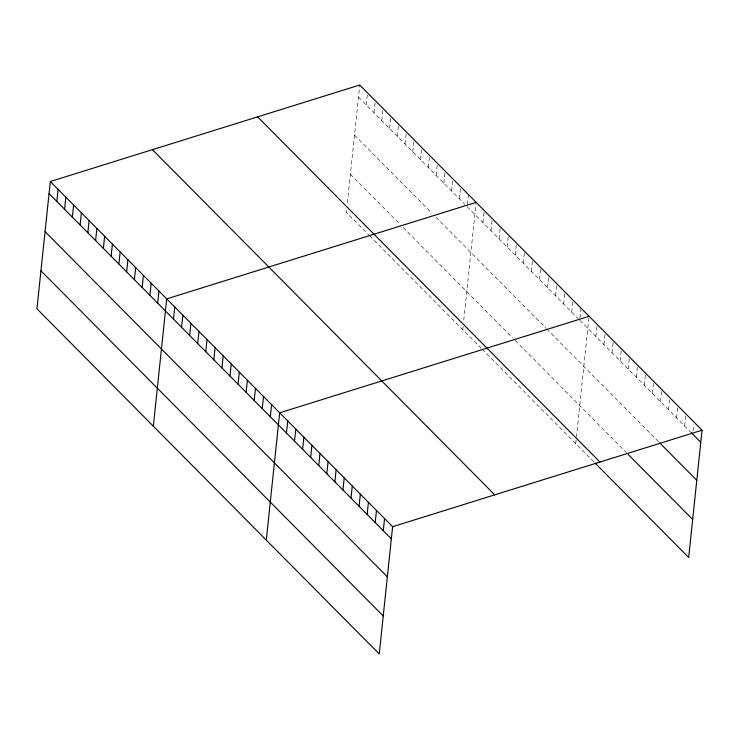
<?xml version="1.0" encoding="UTF-8"?>
<svg xmlns="http://www.w3.org/2000/svg" width="739" height="739" viewBox="0 0 739 739"><rect width="100%" height="100%" fill="white"/><g stroke="black" fill="none" stroke-linecap="round" stroke-linejoin="round"><path stroke-width="0.55" stroke-dasharray="3.69 2.77" d="M346.6 210.19L346.379 212.296L368.881 234.984M347.376 202.791L359.754 85.003M366.248 104.938L367.514 92.828M373.999 112.762L375.273 100.652M381.758 120.586L383.033 108.476M389.518 128.41L390.792 116.3M397.277 136.235L398.552 124.124M405.037 144.059L406.311 131.948M412.796 151.883L414.071 139.773M420.556 159.707L421.71 148.696M428.315 167.531L429.581 155.421M436.075 175.355L437.34 163.245M443.834 183.18L445.1 171.069M451.584 191.004L452.859 178.893M459.344 198.828L460.619 186.718M467.334 204.444L468.378 194.542M462.762 329.659L463.094 326.49M463.759 320.153L476.138 202.366M482.936 222.605L484.202 210.504M491.001 230.744L492.276 218.642M499.065 238.882L500.34 226.781M507.139 247.02L508.414 234.919M515.203 255.158L516.478 243.048M523.277 263.287L524.551 251.186M531.341 271.425L532.496 260.424M539.415 279.564L540.68 267.463M547.479 287.702L548.754 275.601M555.552 295.84L556.818 283.73M563.617 303.969L564.772 292.967M571.681 312.107L572.956 300.006M579.986 318.047L581.03 308.145M575.718 443.566L576.272 438.292M576.383 437.239L589.094 316.283M595.893 336.522L597.158 324.412M603.957 344.651L605.232 332.55M612.031 352.789L613.296 340.688M620.095 360.928L621.37 348.826M628.159 369.066L629.434 356.965M636.233 377.204L637.508 365.094M644.297 385.342L645.572 373.232M652.371 393.471L653.525 382.469M660.435 401.61L661.71 389.508M668.509 409.748L669.774 397.647M676.573 417.886L677.848 405.785M684.637 426.024L685.912 413.914M693.053 430.855L693.755 424.251M358.489 97.114L464.776 204.297M467.103 206.652L578.138 318.62M579.755 320.246L690.291 431.715M354.489 135.126L432.075 213.368M435.955 217.275L545.909 328.153M546.712 328.966L658.865 442.061M350.378 174.284L400.03 224.36M403.134 227.492L512.746 338.028M515.166 340.467L626.506 452.748M369.657 235.769L481.311 348.374M482.124 349.187L594.276 462.281"/><path stroke-width="1.11" d="M50.326 181.517L36.95 308.81L379.246 653.997L392.621 526.704L50.326 181.517L359.754 85.003L702.05 430.19L688.674 557.483L595.08 463.094M56.82 201.442L58.085 189.341M64.57 209.266L65.845 197.165M72.33 217.09L73.604 204.989M80.089 224.915L81.364 212.814M87.849 232.739L89.123 220.638M95.608 240.563L96.883 228.462M103.368 248.387L104.642 236.286M111.127 256.211L112.402 244.11M118.887 264.035L120.152 251.934M126.646 271.86L127.912 259.758M134.406 279.684L135.671 267.583M142.156 287.508L143.431 275.407M149.915 295.332L151.19 283.231M157.675 303.156L158.95 291.055M153.333 426.172L166.709 298.879L476.138 202.366M173.508 319.119L174.773 307.018M181.572 327.257L182.847 315.156M189.637 335.395L190.911 323.294M197.71 343.533L198.985 331.423M205.775 351.672L207.049 339.561M213.848 359.801L215.114 347.699M221.912 367.939L223.187 355.838M229.986 376.077L231.252 363.976M238.05 384.215L239.325 372.114M246.124 392.354L247.389 380.243M254.188 400.483L255.463 388.381M262.253 408.621L263.527 396.52M270.326 416.759L271.601 404.658M266.289 540.08L279.665 412.796L589.094 316.283M286.464 433.036L287.73 420.925M294.528 441.165L295.803 429.063M302.602 449.303L303.868 437.202M310.666 457.441L311.941 445.34M318.731 465.579L320.005 453.478M326.804 473.717L328.079 461.607M334.869 481.846L336.143 469.745M342.942 489.985L344.208 477.884M351.007 498.123L352.281 486.022M359.08 506.261L360.346 494.16M367.144 514.399L368.419 502.289M375.209 522.528L376.484 510.427M383.282 530.667L384.557 518.566M392.621 526.704L702.05 430.19M691.094 432.527L700.775 442.291M659.668 442.873L696.785 480.304M628.122 454.374L692.665 519.471M257.643 116.854L599.939 462.041M152.437 149.666L494.733 494.853M49.06 193.618L391.347 538.805M45.061 231.63L387.356 576.817M40.941 270.797L383.236 615.984"/></g></svg>
